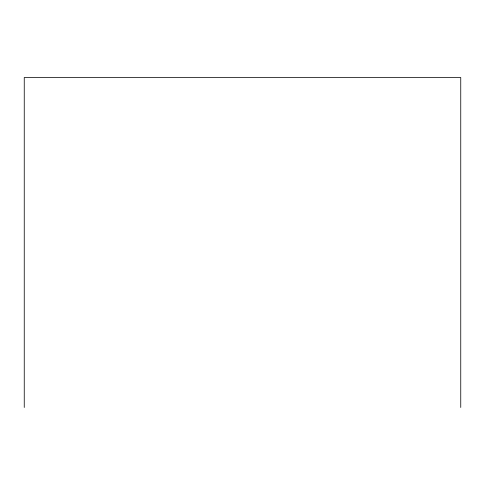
<?xml version="1.0" encoding="UTF-8"?>
<svg xmlns="http://www.w3.org/2000/svg" width="485" height="485" viewBox="0 0 485 485"><rect width="100%" height="100%" fill="white"/><g stroke="black" fill="none" stroke-linecap="round" stroke-linejoin="round"><path stroke-width="0.73" d="M460.75 407.485L460.75 77.515L24.25 77.515L24.25 407.485"/></g></svg>
